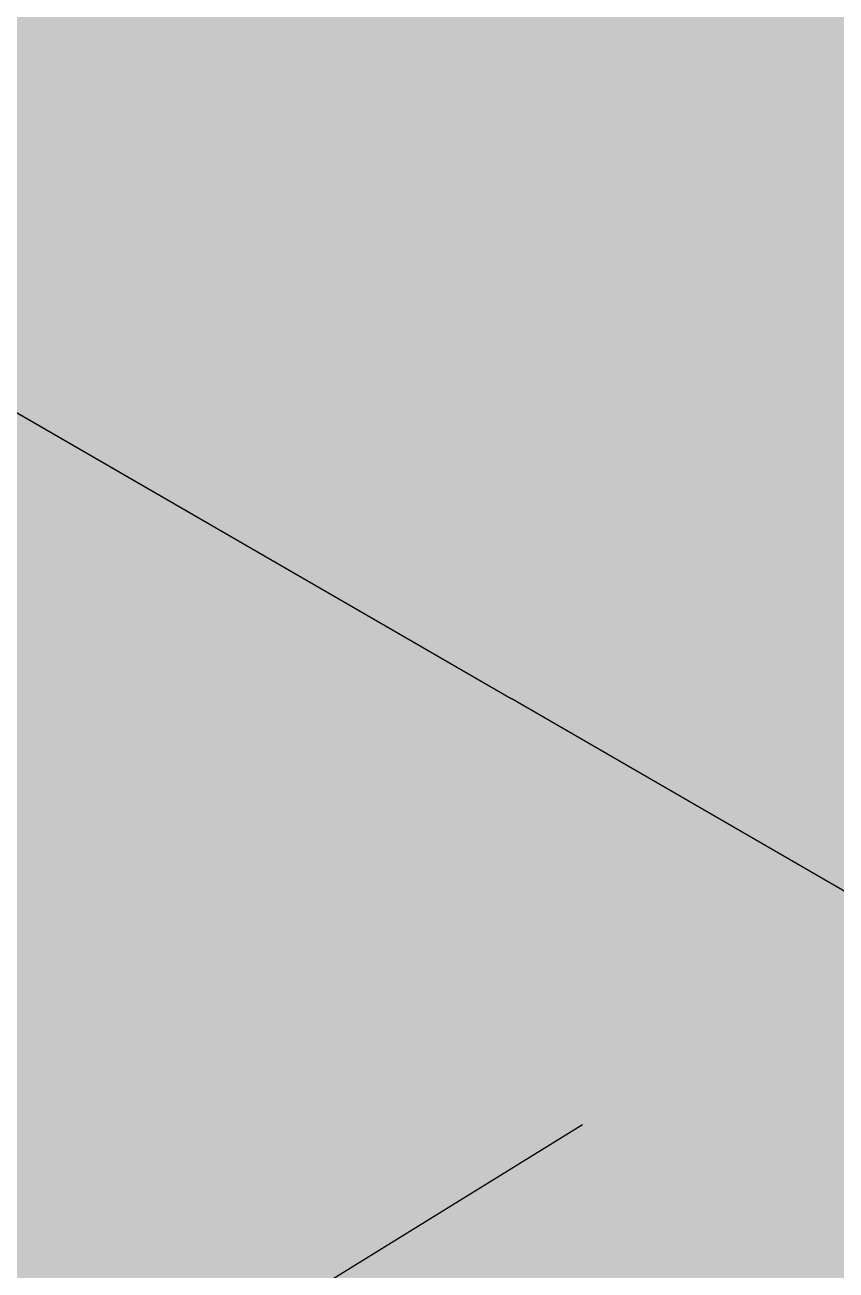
# Model space of a CAD drawing. Extents: x -1279 to 5791, y -3809 to 1769.
# Drawn here: x 721.18 to 733.17, y 1089.86 to 1108.27 of the extents above; entities that cross this region are included whole.
import ezdxf

# ---------------------------------------------------------------- set-up
doc = ezdxf.new("R2010")
doc.units = 0
doc.header["$MEASUREMENT"] = 0
doc.linetypes.add('AI-Linetype-65', pattern=[15, 9, -6])
for name, color, linetype, lineweight in [('.ATI-HATCH', 7, 'Continuous', 0), ('G-ANNO-TTLB', 7, 'Continuous', 0), ('TYVEK', 7, 'Continuous', 0)]:
    doc.layers.add(name, color=color, linetype=linetype, lineweight=lineweight)

# ---------------------------------------------------------------- blocks, each defined once
blk = doc.blocks.new('Block_70')
at = {"layer": '.ATI-HATCH'}
blk.add_open_spline([(699.603, 1114.952), (699.603, 1114.952), (728.372, 1098.309), (728.372, 1098.309), (728.372, 1098.309), (754.437, 1083.231), (754.437, 1083.231), (763.042, 1078.253), (774.053, 1081.193), (779.031, 1089.798), (780.616, 1092.538), (781.45, 1095.647), (781.45, 1098.812), (781.45, 1098.812), (781.45, 1132.236), (781.45, 1132.236), (781.45, 1132.236), (755.39, 1147.158), (755.39, 1147.158), (755.39, 1147.158), (755.39, 1147.146), (755.39, 1147.146), (755.39, 1147.146), (755.39, 1108.468), (755.39, 1108.468), (755.39, 1108.468), (728.372, 1124.097), (728.372, 1124.097), (728.372, 1124.097), (672.633, 1156.342), (672.633, 1156.342), (672.633, 1156.342), (672.719, 1156.39), (672.719, 1156.39), (672.719, 1156.39), (672.719, 1184.608), (672.719, 1184.608), (672.719, 1184.608), (650.324, 1197.447), (650.324, 1197.447), (650.324, 1197.447), (650.324, 1153.841), (650.324, 1153.841), (650.324, 1147.416), (653.749, 1141.478), (659.311, 1138.26), (659.311, 1138.26), (699.603, 1114.952), (699.603, 1114.952)], degree=3, knots=[0, 0, 0, 0, 1, 1, 1, 2, 2, 2, 3, 3, 3, 4, 4, 4, 5, 5, 5, 6, 6, 6, 7, 7, 7, 8, 8, 8, 9, 9, 9, 10, 10, 10, 11, 11, 11, 12, 12, 12, 13, 13, 13, 14, 14, 14, 15, 15, 15, 16, 16, 16, 16], dxfattribs=at)
at = {"layer": '.ATI-HATCH', "color": 8, "lineweight": 0, "true_color": 0x808080}
for points in [[(721.52, 1108.043), (721.52, 1108.043), (721.52, 1108.043), (721.52, 1108.043)], [(722.87, 1108.043), (722.87, 1108.043), (722.87, 1108.043), (722.87, 1108.043)], [(724.22, 1108.043), (724.22, 1108.043), (724.22, 1108.043), (724.22, 1108.043)], [(725.57, 1108.043), (725.57, 1108.043), (725.57, 1108.043), (725.57, 1108.043)], [(726.92, 1108.043), (726.92, 1108.043), (726.92, 1108.043), (726.92, 1108.043)], [(728.27, 1108.043), (728.27, 1108.043), (728.27, 1108.043), (728.27, 1108.043)], [(729.62, 1108.043), (729.62, 1108.043), (729.62, 1108.043), (729.62, 1108.043)], [(730.97, 1108.043), (730.97, 1108.043), (730.97, 1108.043), (730.97, 1108.043)], [(732.32, 1108.043), (732.32, 1108.043), (732.32, 1108.043), (732.32, 1108.043)], [(722.195, 1106.693), (722.195, 1106.693), (722.195, 1106.693), (722.195, 1106.693)], [(723.545, 1106.693), (723.545, 1106.693), (723.545, 1106.693), (723.545, 1106.693)], [(724.895, 1106.693), (724.895, 1106.693), (724.895, 1106.693), (724.895, 1106.693)], [(726.245, 1106.693), (726.245, 1106.693), (726.245, 1106.693), (726.245, 1106.693)], [(727.595, 1106.693), (727.595, 1106.693), (727.595, 1106.693), (727.595, 1106.693)], [(728.945, 1106.693), (728.945, 1106.693), (728.945, 1106.693), (728.945, 1106.693)], [(730.295, 1106.693), (730.295, 1106.693), (730.295, 1106.693), (730.295, 1106.693)], [(731.645, 1106.693), (731.645, 1106.693), (731.645, 1106.693), (731.645, 1106.693)], [(732.995, 1106.693), (732.995, 1106.693), (732.995, 1106.693), (732.995, 1106.693)], [(721.52, 1105.343), (721.52, 1105.343), (721.52, 1105.343), (721.52, 1105.343)], [(722.87, 1105.343), (722.87, 1105.343), (722.87, 1105.343), (722.87, 1105.343)], [(724.22, 1105.343), (724.22, 1105.343), (724.22, 1105.343), (724.22, 1105.343)], [(725.57, 1105.343), (725.57, 1105.343), (725.57, 1105.343), (725.57, 1105.343)], [(726.92, 1105.343), (726.92, 1105.343), (726.92, 1105.343), (726.92, 1105.343)], [(728.27, 1105.343), (728.27, 1105.343), (728.27, 1105.343), (728.27, 1105.343)], [(729.62, 1105.343), (729.62, 1105.343), (729.62, 1105.343), (729.62, 1105.343)], [(730.97, 1105.343), (730.97, 1105.343), (730.97, 1105.343), (730.97, 1105.343)], [(732.32, 1105.343), (732.32, 1105.343), (732.32, 1105.343), (732.32, 1105.343)], [(722.195, 1103.993), (722.195, 1103.993), (722.195, 1103.993), (722.195, 1103.993)], [(723.545, 1103.993), (723.545, 1103.993), (723.545, 1103.993), (723.545, 1103.993)], [(724.895, 1103.993), (724.895, 1103.993), (724.895, 1103.993), (724.895, 1103.993)], [(726.245, 1103.993), (726.245, 1103.993), (726.245, 1103.993), (726.245, 1103.993)], [(727.595, 1103.993), (727.595, 1103.993), (727.595, 1103.993), (727.595, 1103.993)], [(728.945, 1103.993), (728.945, 1103.993), (728.945, 1103.993), (728.945, 1103.993)], [(730.295, 1103.993), (730.295, 1103.993), (730.295, 1103.993), (730.295, 1103.993)], [(731.645, 1103.993), (731.645, 1103.993), (731.645, 1103.993), (731.645, 1103.993)], [(732.995, 1103.993), (732.995, 1103.993), (732.995, 1103.993), (732.995, 1103.993)], [(721.52, 1102.643), (721.52, 1102.643), (721.52, 1102.643), (721.52, 1102.643)], [(722.87, 1102.643), (722.87, 1102.643), (722.87, 1102.643), (722.87, 1102.643)], [(724.22, 1102.643), (724.22, 1102.643), (724.22, 1102.643), (724.22, 1102.643)], [(725.57, 1102.643), (725.57, 1102.643), (725.57, 1102.643), (725.57, 1102.643)], [(726.92, 1102.643), (726.92, 1102.643), (726.92, 1102.643), (726.92, 1102.643)], [(728.27, 1102.643), (728.27, 1102.643), (728.27, 1102.643), (728.27, 1102.643)], [(729.62, 1102.643), (729.62, 1102.643), (729.62, 1102.643), (729.62, 1102.643)], [(730.97, 1102.643), (730.97, 1102.643), (730.97, 1102.643), (730.97, 1102.643)], [(732.32, 1102.643), (732.32, 1102.643), (732.32, 1102.643), (732.32, 1102.643)], [(723.545, 1101.293), (723.545, 1101.293), (723.545, 1101.293), (723.545, 1101.293)], [(724.895, 1101.293), (724.895, 1101.293), (724.895, 1101.293), (724.895, 1101.293)], [(726.245, 1101.293), (726.245, 1101.293), (726.245, 1101.293), (726.245, 1101.293)], [(727.595, 1101.293), (727.595, 1101.293), (727.595, 1101.293), (727.595, 1101.293)], [(728.945, 1101.293), (728.945, 1101.293), (728.945, 1101.293), (728.945, 1101.293)], [(730.295, 1101.293), (730.295, 1101.293), (730.295, 1101.293), (730.295, 1101.293)], [(731.645, 1101.293), (731.645, 1101.293), (731.645, 1101.293), (731.645, 1101.293)], [(732.995, 1101.293), (732.995, 1101.293), (732.995, 1101.293), (732.995, 1101.293)], [(725.57, 1099.943), (725.57, 1099.943), (725.57, 1099.943), (725.57, 1099.943)], [(726.92, 1099.943), (726.92, 1099.943), (726.92, 1099.943), (726.92, 1099.943)], [(728.27, 1099.943), (728.27, 1099.943), (728.27, 1099.943), (728.27, 1099.943)], [(729.62, 1099.943), (729.62, 1099.943), (729.62, 1099.943), (729.62, 1099.943)], [(730.97, 1099.943), (730.97, 1099.943), (730.97, 1099.943), (730.97, 1099.943)], [(732.32, 1099.943), (732.32, 1099.943), (732.32, 1099.943), (732.32, 1099.943)], [(728.945, 1098.593), (728.945, 1098.593), (728.945, 1098.593), (728.945, 1098.593)], [(730.295, 1098.593), (730.295, 1098.593), (730.295, 1098.593), (730.295, 1098.593)], [(731.645, 1098.593), (731.645, 1098.593), (731.645, 1098.593), (731.645, 1098.593)], [(732.995, 1098.593), (732.995, 1098.593), (732.995, 1098.593), (732.995, 1098.593)], [(730.97, 1097.243), (730.97, 1097.243), (730.97, 1097.243), (730.97, 1097.243)], [(732.32, 1097.243), (732.32, 1097.243), (732.32, 1097.243), (732.32, 1097.243)], [(732.995, 1095.893), (732.995, 1095.893), (732.995, 1095.893), (732.995, 1095.893)]]:
    blk.add_open_spline(points, degree=3, dxfattribs=at)
blk = doc.blocks.new('Block_96')
at = {"layer": '.ATI-HATCH', "true_color": 0xe6e6e6, "transparency": 33554687}
h = blk.add_hatch(color=254, dxfattribs=at)
edge = h.paths.add_edge_path()
edge.add_spline(control_points=[(1127.245, 1640.099), (1127.245, 1640.099), (1125.812, 1640.051), (1125.812, 1640.051), (1125.812, 1640.051), (1122.801, 1639.956), (1122.801, 1639.956), (1122.801, 1639.956), (1111.334, 1639.478), (1111.334, 1639.478), (1111.334, 1639.478), (1110.188, 1639.43), (1110.188, 1639.43), (1110.188, 1639.43), (1090.454, 1638.666), (1090.454, 1638.666), (1090.454, 1638.666), (1086.488, 1638.522), (1086.488, 1638.522), (1086.488, 1638.522), (1064.653, 1637.662), (1064.653, 1637.662), (1064.653, 1637.662), (1037.752, 1636.611), (1037.752, 1636.611), (1037.752, 1636.611), (1033.883, 1636.467), (1033.883, 1636.467), (1033.883, 1636.467), (1012.906, 1635.655), (1012.906, 1635.655), (1012.906, 1635.655), (999.099, 1635.13), (999.099, 1635.13), (999.099, 1635.13), (922.124, 1632.12), (922.124, 1632.12), (922.124, 1632.12), (843.096, 1629.014), (843.096, 1629.014), (843.096, 1629.014), (806.018, 1627.58), (806.018, 1627.58), (806.018, 1627.58), (772.428, 1626.291), (772.428, 1626.291), (772.428, 1626.291), (743.713, 1625.144), (743.713, 1625.144), (743.713, 1625.144), (721.447, 1624.283), (721.447, 1624.283), (721.447, 1624.283), (707.017, 1623.71), (707.017, 1623.71), (707.017, 1623.71), (701.857, 1623.519), (701.857, 1623.519), (701.857, 1623.519), (716.812, 1040.313), (716.812, 1040.313), (716.812, 1040.313), (716.861, 1038.976), (716.861, 1038.976), (716.861, 1038.976), (1114.678, 1092.203), (1114.678, 1092.203), (1114.678, 1092.203), (1127.245, 1640.099), (1127.245, 1640.099)], knot_values=[0, 0, 0, 0, 1, 1, 1, 2, 2, 2, 3, 3, 3, 4, 4, 4, 5, 5, 5, 6, 6, 6, 7, 7, 7, 8, 8, 8, 9, 9, 9, 10, 10, 10, 11, 11, 11, 12, 12, 12, 13, 13, 13, 14, 14, 14, 15, 15, 15, 16, 16, 16, 17, 17, 17, 18, 18, 18, 19, 19, 19, 20, 20, 20, 21, 21, 21, 22, 22, 22, 23, 23, 23, 23], degree=3, periodic=0)
edge.add_line((1127.245, 1640.099), (1127.245, 1640.099))
edge = h.paths.add_edge_path()
edge.add_spline(control_points=[(822.072, 1176.916), (822.072, 1176.916), (821.977, 1185.994), (821.977, 1185.994), (821.977, 1185.994), (818.728, 1444.629), (818.728, 1444.629), (818.728, 1444.629), (818.489, 1446.206), (818.489, 1446.206), (818.489, 1446.206), (818.68, 1446.684), (818.68, 1446.684), (818.68, 1446.684), (818.155, 1489.925), (818.155, 1489.925), (818.155, 1489.925), (818.059, 1497.57), (818.059, 1497.57), (818.059, 1497.57), (818.059, 1497.953), (818.059, 1497.953), (818.059, 1497.953), (1016.299, 1509.946), (1016.299, 1509.946), (1016.299, 1509.946), (1020.934, 1510.184), (1020.934, 1510.184), (1020.934, 1510.184), (1021.46, 1510.232), (1021.46, 1510.232), (1021.46, 1510.232), (1022.798, 1510.327), (1022.798, 1510.327), (1022.798, 1510.327), (1022.272, 1462.93), (1022.272, 1462.93), (1022.272, 1462.93), (1022.511, 1462.452), (1022.511, 1462.452), (1022.511, 1462.452), (1022.223, 1458.677), (1022.223, 1458.677), (1022.223, 1458.677), (1020.361, 1291.876), (1020.361, 1291.876), (1020.361, 1291.876), (1020.6, 1291.398), (1020.6, 1291.398), (1020.6, 1291.398), (1020.312, 1288.865), (1020.312, 1288.865), (1020.312, 1288.865), (1019.215, 1190.199), (1019.215, 1190.199), (1019.215, 1190.199), (822.216, 1167.599), (822.216, 1167.599), (822.216, 1167.599), (822.168, 1168.698), (822.168, 1168.698), (822.168, 1168.698), (822.168, 1169.224), (822.168, 1169.224), (822.168, 1169.224), (822.072, 1176.869), (822.072, 1176.869), (822.072, 1176.869), (822.072, 1176.916), (822.072, 1176.916)], knot_values=[0, 0, 0, 0, 1, 1, 1, 2, 2, 2, 3, 3, 3, 4, 4, 4, 5, 5, 5, 6, 6, 6, 7, 7, 7, 8, 8, 8, 9, 9, 9, 10, 10, 10, 11, 11, 11, 12, 12, 12, 13, 13, 13, 14, 14, 14, 15, 15, 15, 16, 16, 16, 17, 17, 17, 18, 18, 18, 19, 19, 19, 20, 20, 20, 21, 21, 21, 22, 22, 22, 23, 23, 23, 23], degree=3, periodic=0)
edge.add_line((822.072, 1176.916), (822.072, 1176.916))
at = {"layer": '.ATI-HATCH'}
blk.add_open_spline([(1127.245, 1640.099), (1127.245, 1640.099), (1125.812, 1640.051), (1125.812, 1640.051), (1125.812, 1640.051), (1122.801, 1639.956), (1122.801, 1639.956), (1122.801, 1639.956), (1111.334, 1639.478), (1111.334, 1639.478), (1111.334, 1639.478), (1110.188, 1639.43), (1110.188, 1639.43), (1110.188, 1639.43), (1090.454, 1638.666), (1090.454, 1638.666), (1090.454, 1638.666), (1086.488, 1638.522), (1086.488, 1638.522), (1086.488, 1638.522), (1064.653, 1637.662), (1064.653, 1637.662), (1064.653, 1637.662), (1037.752, 1636.611), (1037.752, 1636.611), (1037.752, 1636.611), (1033.883, 1636.467), (1033.883, 1636.467), (1033.883, 1636.467), (1012.906, 1635.655), (1012.906, 1635.655), (1012.906, 1635.655), (999.099, 1635.13), (999.099, 1635.13), (999.099, 1635.13), (922.124, 1632.12), (922.124, 1632.12), (922.124, 1632.12), (843.096, 1629.014), (843.096, 1629.014), (843.096, 1629.014), (806.018, 1627.58), (806.018, 1627.58), (806.018, 1627.58), (772.428, 1626.291), (772.428, 1626.291), (772.428, 1626.291), (743.713, 1625.144), (743.713, 1625.144), (743.713, 1625.144), (721.447, 1624.283), (721.447, 1624.283), (721.447, 1624.283), (707.017, 1623.71), (707.017, 1623.71), (707.017, 1623.71), (701.857, 1623.519), (701.857, 1623.519), (701.857, 1623.519), (716.812, 1040.313), (716.812, 1040.313), (716.812, 1040.313), (716.861, 1038.976), (716.861, 1038.976), (716.861, 1038.976), (1114.678, 1092.203), (1114.678, 1092.203), (1114.678, 1092.203), (1127.245, 1640.099), (1127.245, 1640.099)], degree=3, knots=[0, 0, 0, 0, 1, 1, 1, 2, 2, 2, 3, 3, 3, 4, 4, 4, 5, 5, 5, 6, 6, 6, 7, 7, 7, 8, 8, 8, 9, 9, 9, 10, 10, 10, 11, 11, 11, 12, 12, 12, 13, 13, 13, 14, 14, 14, 15, 15, 15, 16, 16, 16, 17, 17, 17, 18, 18, 18, 19, 19, 19, 20, 20, 20, 21, 21, 21, 22, 22, 22, 23, 23, 23, 23], dxfattribs=at)
blk = doc.blocks.new('Block_95')
at = {"layer": '.ATI-HATCH'}
blk.add_blockref('Block_96', (0, 0), dxfattribs=at)

msp = doc.modelspace()

# ---------------------------------------------------------------- hatches: boundary and pattern name
at = {"layer": 'G-ANNO-TTLB', "true_color": 0xff00ff, "transparency": 33554687}
h = msp.add_hatch(color=6, dxfattribs=at)
edge = h.paths.add_edge_path()
edge.add_spline(control_points=[(1773.018, -796.5), (1773.018, -796.5), (-1156.5, -796.5), (-1156.5, -796.5), (-1156.5, -796.5), (-1156.5, 1660.5), (-1156.5, 1660.5), (-1156.5, 1660.5), (1773.018, 1660.5), (1773.018, 1660.5), (1773.018, 1660.5), (1773.018, -796.5), (1773.018, -796.5)], knot_values=[0, 0, 0, 0, 1, 1, 1, 2, 2, 2, 3, 3, 3, 4, 4, 4, 4], degree=3, periodic=0)
edge = h.paths.add_edge_path()
edge.add_spline(control_points=[(-1147.5, 1651.5), (-1147.5, 1651.5), (-1147.5, -787.5), (-1147.5, -787.5), (-1147.5, -787.5), (1764.018, -787.5), (1764.018, -787.5), (1764.018, -787.5), (1764.018, 1651.5), (1764.018, 1651.5), (1764.018, 1651.5), (-1147.5, 1651.5), (-1147.5, 1651.5)], knot_values=[0, 0, 0, 0, 1, 1, 1, 2, 2, 2, 3, 3, 3, 4, 4, 4, 4], degree=3, periodic=0)
edge.add_line((-1147.5, 1651.5), (-1147.5, 1651.5))

# ---------------------------------------------------------------- linework, layer by layer
at = {"layer": 'G-ANNO-TTLB'}
for points in [[(1773.018, -796.5), (1773.018, -796.5), (-1156.5, -796.5), (-1156.5, -796.5), (-1156.5, -796.5), (-1156.5, 1660.5), (-1156.5, 1660.5), (-1156.5, 1660.5), (1773.018, 1660.5), (1773.018, 1660.5), (1773.018, 1660.5), (1773.018, -796.5), (1773.018, -796.5)], [(-1147.5, 1651.5), (-1147.5, 1651.5), (-1147.5, -787.5), (-1147.5, -787.5), (-1147.5, -787.5), (1764.018, -787.5), (1764.018, -787.5), (1764.018, -787.5), (1764.018, 1651.5), (1764.018, 1651.5), (1764.018, 1651.5), (-1147.5, 1651.5), (-1147.5, 1651.5)]]:
    msp.add_open_spline(points, degree=3, knots=[0, 0, 0, 0, 1, 1, 1, 2, 2, 2, 3, 3, 3, 4, 4, 4, 4], dxfattribs=at)
at = {"layer": 'TYVEK', "color": 4, "lineweight": 25, "true_color": 0x00ffff}
for p in [(699.603, 1114.952), (754.437, 1083.231)]:
    msp.add_line(p, (728.372, 1098.309), dxfattribs=at)
at = {"layer": 'TYVEK', "color": 18, "linetype": 'AI-Linetype-65', "lineweight": 25, "true_color": 0x000000}
msp.add_line((754.952, 1107.773), (698.914, 1073.164), dxfattribs=at)

# ---------------------------------------------------------------- block references
at = {"layer": '.ATI-HATCH'}
for name in ['Block_95', 'Block_70']:
    msp.add_blockref(name, (0, 0), dxfattribs=at)

doc.saveas('drawing.dxf')
